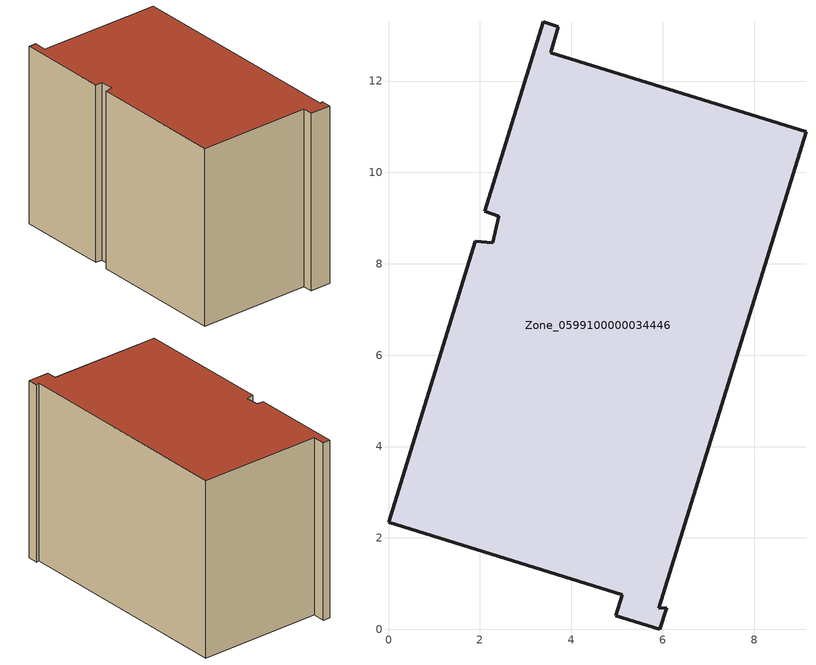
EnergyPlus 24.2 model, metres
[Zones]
Zone_0599100000034446
 floor ground (C_G): 9.14,10.9 5.92,0.46 6.09,0.47 5.94,0 4.98,0.3 5.12,0.76 0,2.34 1.9,8.49 2.29,8.46 2.42,9.04 2.1,9.15 3.39,13.3 3.72,13.19 3.55,12.62 z0
 wall outside (C_F): 0,2.34 5.12,0.76 4.98,0.3 5.94,0 6.09,0.47 5.92,0.46 9.14,10.9 3.55,12.62 3.72,13.19 3.39,13.3 2.1,9.15 2.42,9.04 2.29,8.46 1.9,8.49 0,2.34 z0:8.42
 roof outside (C_R): 5.92,0.46 9.14,10.9 3.55,12.62 3.72,13.19 3.39,13.3 2.1,9.15 2.42,9.04 2.29,8.46 1.9,8.49 0,2.34 5.12,0.76 4.98,0.3 5.94,0 6.09,0.47 z8.42
[BUILDING]
Pand.0599100000034446: North Axis=0; Terrain=City; Loads Convergence Tolerance Value=0.04; Temperature Convergence Tolerance Value=0.4; Solar Distribution=FullExterior; Maximum Number of Warmup Days=25; Minimum Number of Warmup Days=1
[Site:Location]
Rotterdam.The.Hague.AP_ZH_NLD Design_Conditions: Latitude=51.96; Longitude=4.45; Time Zone=1; Elevation=-4.5
[SITE:GROUNDTEMPERATURE:BUILDINGSURFACE]
18, 18, 18, 18, 18, 18, 18, 18, 18, 18, 18, 18
[MATERIAL] Thermal Absorptance=0.9; Solar Absorptance=0.7; Visible Absorptance=0.7
Name | Roughness | Thickness | Conductivity | Density | Specific Heat
G.TC.1975-1991 | MediumSmooth | 0.15 | 0.288461 | 540 | 1210
F.TC.1975-1991 | Rough | 0.3 | 0.230769 | 1920 | 840
R.TC.1975-1991 | MediumRough | 0.2 | 0.153846 | 1500 | 1000
[CONSTRUCTION]
C_G: G.TC.1975-1991
C_F: F.TC.1975-1991
C_R: R.TC.1975-1991
[ZONE]
Zone_0599100000034446: Type=1; Multiplier=1; Ceiling Height=Autocalculate; Volume=Autocalculate; Floor Area=autocalculate; Part of Total Floor Area=Yes
[ZONEINFILTRATION:DESIGNFLOWRATE]
Infil_Zone_0599100000034446: Zone or ZoneList or Space or SpaceList=Zone_0599100000034446; Schedule=AlwaysOn; Design Flow Rate Calculation Method=Flow/Area; Flow Rate per Floor Area=0.003; Constant Term Coefficient=1; Temperature Term Coefficient=0; Velocity Term Coefficient=0; Velocity Squared Term Coefficient=0
[HVACTEMPLATE:ZONE:IDEALLOADSAIRSYSTEM]
Zone_0599100000034446: Maximum Heating Supply Air Temperature=50; Minimum Cooling Supply Air Temperature=13; Maximum Heating Supply Air Humidity Ratio=0.0156; Minimum Cooling Supply Air Humidity Ratio=0.0077; Heating Limit=NoLimit; Cooling Limit=NoLimit; Dehumidification Control Type=ConstantSensibleHeatRatio; Cooling Sensible Heat Ratio=0.7; Dehumidification Setpoint=60; Humidification Control Type=None; Humidification Setpoint=30; Outdoor Air Method=None; Outdoor Air Flow Rate per Person=0.00944; Outdoor Air Flow Rate per Zone Floor Area=0; Outdoor Air Flow Rate per Zone=0; Demand Controlled Ventilation Type=None; Outdoor Air Economizer Type=NoEconomizer; Heat Recovery Type=None; Sensible Heat Recovery Effectiveness=0.7; Latent Heat Recovery Effectiveness=0.65
[ZONECONTROL:THERMOSTAT]
ThermostatControl_Zone_0599100000034446: Zone or ZoneList=Zone_0599100000034446; Control Type Schedule=DualSetpointControlType; Control 1=Thermostat_Zone_0599100000034446; Temperature Difference Between Cutout And Setpoint=0
[THERMOSTATSETPOINT:DUALSETPOINT]
Thermostat_Zone_0599100000034446: Heating Setpoint Temperature Schedule=HeatingSetpoint_Zone_0599100000034446; Cooling Setpoint Temperature Schedule=CoolingSetpoint_Zone_0599100000034446
[SCHEDULE:COMPACT]
HeatingSetpoint_Zone_0599100000034446: Through: 12/31, For: AllDays, Until: 24:00, 21
CoolingSetpoint_Zone_0599100000034446: Through: 12/31, For: AllDays, Until: 24:00, 24
DualSetpointControlType: Through: 12/31, For: AllDays, Until: 24:00, 4
AlwaysOn: Through: 12/31, For: AllDays, Until: 24:00, 1
